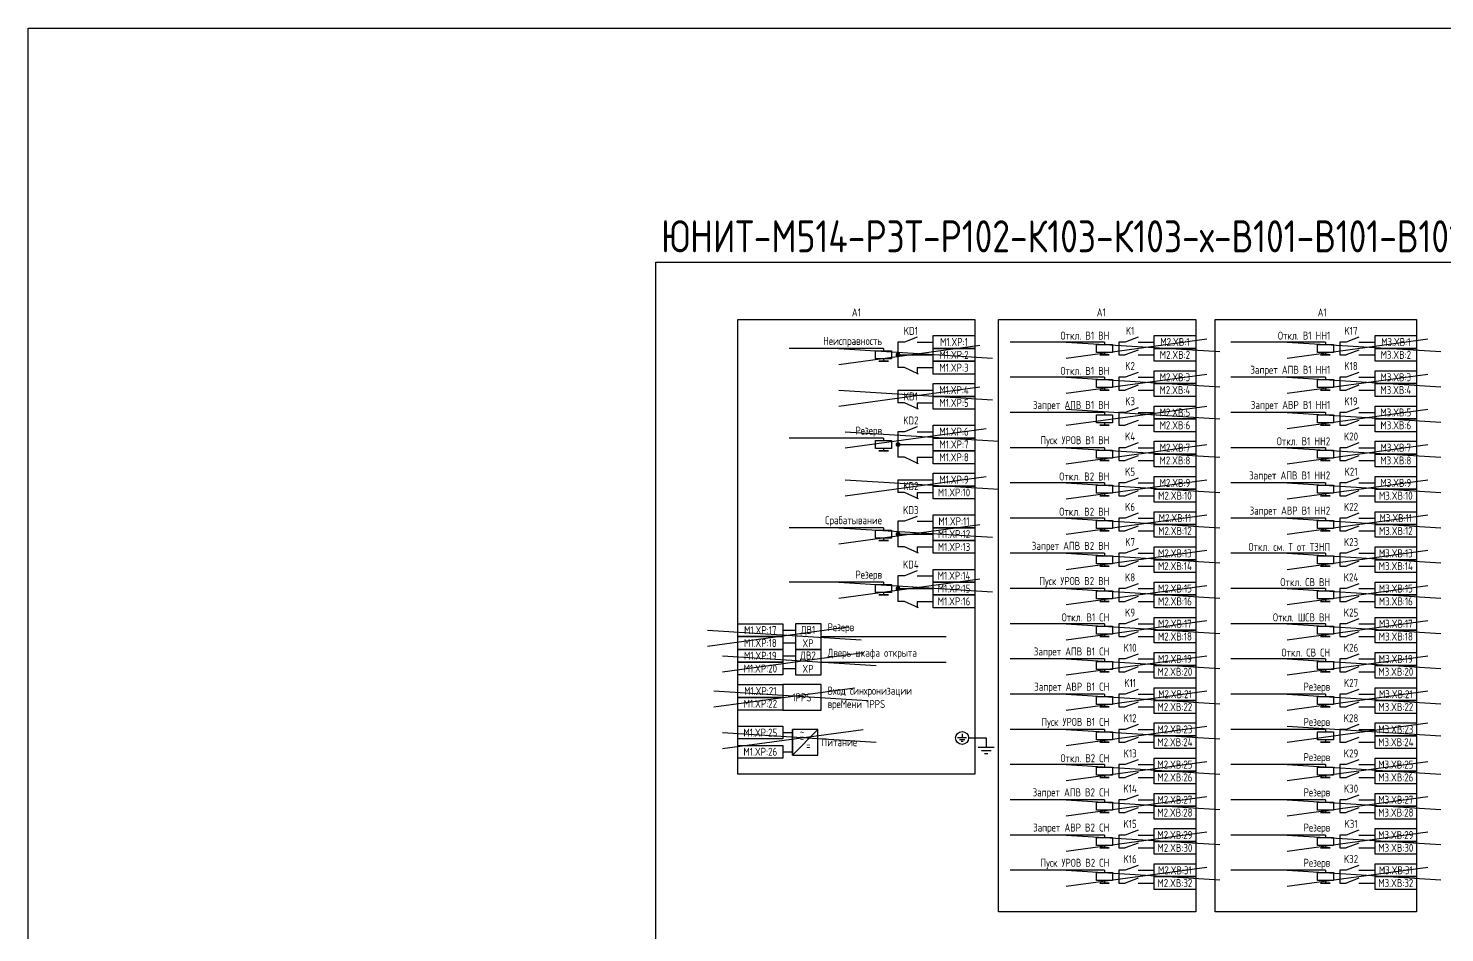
# Model space of a CAD drawing. Header units: millimetres. Extents: x -1036 to 3564, y -90 to 586.
# Drawn here: x -1036 to -593.6, y 303.5 to 586 of the extents above; entities that cross this region are included whole.
import ezdxf

# ---------------------------------------------------------------- set-up
doc = ezdxf.new("R2010")
doc.units = ezdxf.units.MM
doc.styles.add('Gost_type_A', font='GOST_A.TTF')

# ---------------------------------------------------------------- blocks, each defined once
blk = doc.blocks.new('POINT')
at = {"const_width": 0.75}
blk.add_lwpolyline([(-0.375, 0, 1), (0.375, 0, 1)], format="xyb", close=True, dxfattribs=at)

msp = doc.modelspace()

# ---------------------------------------------------------------- linework, layer by layer
at = {"color": 6}
for p, q in [((-782.83, 481), (-738.83, 487)), ((-711.83, 483), (-667.83, 489)), ((-711.83, 488), (-663.83, 485)), ((-642.83, 483), (-598.83, 489)), ((-642.83, 488), (-594.83, 485)), ((-782.83, 486), (-734.83, 483)), ((-711.83, 472), (-667.83, 478)), ((-642.83, 472), (-598.83, 478)), ((-782.83, 468), (-738.83, 474)), ((-711.83, 477), (-663.83, 474)), ((-642.83, 477), (-594.83, 474)), ((-782.83, 473), (-734.83, 470)), ((-711.83, 462), (-667.83, 468)), ((-711.83, 467), (-663.83, 464)), ((-642.83, 461), (-598.83, 467)), ((-642.83, 466), (-594.83, 463)), ((-711.83, 450), (-667.83, 456)), ((-642.83, 450), (-598.83, 456)), ((-711.83, 455), (-663.83, 452)), ((-642.83, 455), (-594.83, 452)), ((-711.83, 439), (-667.83, 445)), ((-711.83, 444), (-663.83, 441)), ((-642.83, 439), (-598.83, 445)), ((-642.83, 444), (-594.83, 441)), ((-711.83, 428), (-667.83, 434)), ((-642.83, 428), (-598.83, 434)), ((-782.83, 425), (-738.83, 431)), ((-782.83, 430), (-734.83, 427)), ((-711.83, 433), (-663.83, 430)), ((-642.83, 433), (-594.83, 430)), ((-711.83, 417), (-667.83, 423)), ((-711.83, 422), (-663.83, 419)), ((-642.83, 417), (-598.83, 423)), ((-642.83, 422), (-594.83, 419)), ((-782.83, 408), (-738.83, 414)), ((-782.83, 413), (-734.83, 410)), ((-711.83, 406), (-667.83, 412)), ((-642.83, 406), (-598.83, 412)), ((-711.83, 411), (-663.83, 408)), ((-642.83, 411), (-594.83, 408)), ((-711.83, 395), (-667.83, 401)), ((-711.83, 400), (-663.83, 397)), ((-642.83, 395), (-598.83, 401)), ((-642.83, 400), (-594.83, 397)), ((-819.18, 385), (-775.18, 391)), ((-819.18, 390), (-771.18, 387)), ((-711.83, 384), (-667.83, 390)), ((-642.83, 384), (-598.83, 390)), ((-711.83, 389), (-663.83, 386)), ((-642.83, 389), (-594.83, 386)), ((-711.83, 373), (-667.83, 379)), ((-711.83, 378), (-663.83, 375)), ((-711.83, 362), (-667.83, 368)), ((-819.18, 361), (-775.18, 367)), ((-819.18, 366), (-771.18, 363)), ((-711.83, 367), (-663.83, 364)), ((-711.83, 351), (-667.83, 357)), ((-711.83, 356), (-663.83, 353)), ((-711.83, 340), (-667.83, 346)), ((-711.83, 345), (-663.83, 342)), ((-711.83, 329), (-667.83, 335)), ((-711.83, 334), (-663.83, 331)), ((-711.83, 318), (-667.83, 324)), ((-711.83, 323), (-663.83, 320))]:
    msp.add_line(p, q, dxfattribs=at)
at = {"ltscale": 1.08}
for p, q in [((-762.35, 488), (-764.35, 488)), ((-764.35, 488), (-764.35, 480)), ((-758.35, 488), (-753.35, 488)), ((-693.35, 488), (-695.35, 488)), ((-695.35, 488), (-695.35, 484)), ((-689.35, 488), (-684.35, 488)), ((-624.35, 488), (-626.35, 488)), ((-626.35, 488), (-626.35, 484)), ((-620.35, 488), (-615.35, 488)), ((-764.35, 484), (-753.35, 484)), ((-695.35, 484), (-693.35, 484)), ((-689.35, 484), (-684.35, 484)), ((-626.35, 484), (-624.35, 484)), ((-620.35, 484), (-615.35, 484)), ((-762.35, 480), (-764.35, 480)), ((-758.35, 480), (-753.35, 480)), ((-693.35, 477), (-695.35, 477)), ((-695.35, 477), (-695.35, 473)), ((-689.35, 477), (-684.35, 477)), ((-624.35, 477), (-626.35, 477)), ((-626.35, 477), (-626.35, 473)), ((-620.35, 477), (-615.35, 477)), ((-764.35, 473), (-753.35, 473)), ((-762.35, 469), (-764.35, 469)), ((-758.35, 469), (-753.35, 469)), ((-695.35, 473), (-693.35, 473)), ((-689.35, 473), (-684.35, 473)), ((-626.35, 473), (-624.35, 473)), ((-620.35, 473), (-615.35, 473)), ((-693.35, 466), (-695.35, 466)), ((-695.35, 466), (-695.35, 462)), ((-689.35, 466), (-684.35, 466)), ((-624.35, 466), (-626.35, 466)), ((-626.35, 466), (-626.35, 462)), ((-620.35, 466), (-615.35, 466)), ((-695.35, 462), (-693.35, 462)), ((-689.35, 462), (-684.35, 462)), ((-626.35, 462), (-624.35, 462)), ((-620.35, 462), (-615.35, 462)), ((-762.35, 460), (-764.35, 460)), ((-764.35, 460), (-764.35, 452)), ((-764.35, 456), (-753.35, 456)), ((-758.35, 460), (-753.35, 460)), ((-762.35, 452), (-764.35, 452)), ((-758.35, 452), (-753.35, 452)), ((-693.35, 455), (-695.35, 455)), ((-695.35, 455), (-695.35, 451)), ((-689.35, 455), (-684.35, 455)), ((-624.35, 455), (-626.35, 455)), ((-626.35, 455), (-626.35, 451)), ((-620.35, 455), (-615.35, 455)), ((-695.35, 451), (-693.35, 451)), ((-689.35, 451), (-684.35, 451)), ((-626.35, 451), (-624.35, 451)), ((-620.35, 451), (-615.35, 451)), ((-764.35, 445), (-753.35, 445)), ((-693.35, 444), (-695.35, 444)), ((-695.35, 444), (-695.35, 440)), ((-689.35, 444), (-684.35, 444)), ((-624.35, 444), (-626.35, 444)), ((-626.35, 444), (-626.35, 440)), ((-620.35, 444), (-615.35, 444)), ((-762.35, 441), (-764.35, 441)), ((-758.35, 441), (-753.35, 441)), ((-695.35, 440), (-693.35, 440)), ((-689.35, 440), (-684.35, 440)), ((-626.35, 440), (-624.35, 440)), ((-620.35, 440), (-615.35, 440)), ((-762.35, 432), (-764.35, 432)), ((-764.35, 432), (-764.35, 424)), ((-758.35, 432), (-753.35, 432)), ((-693.35, 433), (-695.35, 433)), ((-695.35, 433), (-695.35, 429)), ((-689.35, 433), (-684.35, 433)), ((-624.35, 433), (-626.35, 433)), ((-626.35, 433), (-626.35, 429)), ((-620.35, 433), (-615.35, 433)), ((-764.35, 428), (-753.35, 428)), ((-695.35, 429), (-693.35, 429)), ((-689.35, 429), (-684.35, 429)), ((-626.35, 429), (-624.35, 429)), ((-620.35, 429), (-615.35, 429)), ((-762.35, 424), (-764.35, 424)), ((-758.35, 424), (-753.35, 424)), ((-693.35, 422), (-695.35, 422)), ((-695.35, 422), (-695.35, 418)), ((-689.35, 422), (-684.35, 422)), ((-624.35, 422), (-626.35, 422)), ((-626.35, 422), (-626.35, 418)), ((-620.35, 422), (-615.35, 422)), ((-695.35, 418), (-693.35, 418)), ((-689.35, 418), (-684.35, 418)), ((-626.35, 418), (-624.35, 418)), ((-620.35, 418), (-615.35, 418)), ((-762.35, 415), (-764.35, 415)), ((-764.35, 415), (-764.35, 407)), ((-758.35, 415), (-753.35, 415)), ((-764.35, 411), (-753.35, 411)), ((-693.35, 411), (-695.35, 411)), ((-695.35, 411), (-695.35, 407)), ((-689.35, 411), (-684.35, 411)), ((-624.35, 411), (-626.35, 411)), ((-626.35, 411), (-626.35, 407)), ((-620.35, 411), (-615.35, 411)), ((-762.35, 407), (-764.35, 407)), ((-758.35, 407), (-753.35, 407)), ((-695.35, 407), (-693.35, 407)), ((-689.35, 407), (-684.35, 407)), ((-626.35, 407), (-624.35, 407)), ((-620.35, 407), (-615.35, 407)), ((-693.35, 400), (-695.35, 400)), ((-695.35, 400), (-695.35, 396)), ((-689.35, 400), (-684.35, 400)), ((-624.35, 400), (-626.35, 400)), ((-626.35, 400), (-626.35, 396)), ((-620.35, 400), (-615.35, 400)), ((-695.35, 396), (-693.35, 396)), ((-689.35, 396), (-684.35, 396)), ((-626.35, 396), (-624.35, 396)), ((-620.35, 396), (-615.35, 396)), ((-693.35, 389), (-695.35, 389)), ((-695.35, 389), (-695.35, 385)), ((-695.35, 385), (-693.35, 385)), ((-689.35, 389), (-684.35, 389)), ((-689.35, 385), (-684.35, 385)), ((-624.35, 389), (-626.35, 389)), ((-626.35, 389), (-626.35, 385)), ((-626.35, 385), (-624.35, 385)), ((-620.35, 389), (-615.35, 389)), ((-620.35, 385), (-615.35, 385)), ((-693.35, 378), (-695.35, 378)), ((-695.35, 378), (-695.35, 374)), ((-689.35, 378), (-684.35, 378)), ((-624.35, 378), (-626.35, 378)), ((-626.35, 378), (-626.35, 374)), ((-620.35, 378), (-615.35, 378)), ((-695.35, 374), (-693.35, 374)), ((-689.35, 374), (-684.35, 374)), ((-626.35, 374), (-624.35, 374)), ((-620.35, 374), (-615.35, 374)), ((-693.35, 367), (-695.35, 367)), ((-695.35, 367), (-695.35, 363)), ((-695.35, 363), (-693.35, 363)), ((-689.35, 367), (-684.35, 367)), ((-689.35, 363), (-684.35, 363)), ((-624.35, 367), (-626.35, 367)), ((-626.35, 367), (-626.35, 363)), ((-626.35, 363), (-624.35, 363)), ((-620.35, 367), (-615.35, 367)), ((-620.35, 363), (-615.35, 363)), ((-693.35, 356), (-695.35, 356)), ((-695.35, 356), (-695.35, 352)), ((-689.35, 356), (-684.35, 356)), ((-624.35, 356), (-626.35, 356)), ((-626.35, 356), (-626.35, 352)), ((-620.35, 356), (-615.35, 356)), ((-695.35, 352), (-693.35, 352)), ((-689.35, 352), (-684.35, 352)), ((-626.35, 352), (-624.35, 352)), ((-620.35, 352), (-615.35, 352)), ((-693.35, 345), (-695.35, 345)), ((-695.35, 345), (-695.35, 341)), ((-695.35, 341), (-693.35, 341)), ((-689.35, 345), (-684.35, 345)), ((-689.35, 341), (-684.35, 341)), ((-624.35, 345), (-626.35, 345)), ((-626.35, 345), (-626.35, 341)), ((-626.35, 341), (-624.35, 341)), ((-620.35, 345), (-615.35, 345)), ((-620.35, 341), (-615.35, 341)), ((-693.35, 334), (-695.35, 334)), ((-695.35, 334), (-695.35, 330)), ((-689.35, 334), (-684.35, 334)), ((-624.35, 334), (-626.35, 334)), ((-626.35, 334), (-626.35, 330)), ((-620.35, 334), (-615.35, 334)), ((-695.35, 330), (-693.35, 330)), ((-689.35, 330), (-684.35, 330)), ((-626.35, 330), (-624.35, 330)), ((-620.35, 330), (-615.35, 330)), ((-693.35, 323), (-695.35, 323)), ((-695.35, 323), (-695.35, 319)), ((-689.35, 323), (-684.35, 323)), ((-624.35, 323), (-626.35, 323)), ((-626.35, 323), (-626.35, 319)), ((-620.35, 323), (-615.35, 323)), ((-695.35, 319), (-693.35, 319)), ((-689.35, 319), (-684.35, 319)), ((-626.35, 319), (-624.35, 319)), ((-620.35, 319), (-615.35, 319))]:
    msp.add_line(p, q, dxfattribs=at)
at = {"ltscale": 4.32}
for p, q in [((-758.35, 489.5), (-762.35, 488)), ((-689.35, 489.5), (-693.35, 488)), ((-620.35, 489.5), (-624.35, 488)), ((-689.35, 485.5), (-693.35, 484)), ((-620.35, 485.5), (-624.35, 484)), ((-757.96, 478), (-762.35, 480)), ((-689.35, 478.5), (-693.35, 477)), ((-620.35, 478.5), (-624.35, 477)), ((-689.35, 474.5), (-693.35, 473)), ((-620.35, 474.5), (-624.35, 473)), ((-757.96, 467), (-762.35, 469)), ((-689.35, 467.5), (-693.35, 466)), ((-620.35, 467.5), (-624.35, 466)), ((-758.35, 461.5), (-762.35, 460)), ((-689.35, 463.5), (-693.35, 462)), ((-620.35, 463.5), (-624.35, 462)), ((-689.35, 456.5), (-693.35, 455)), ((-620.35, 456.5), (-624.35, 455)), ((-757.96, 450), (-762.35, 452)), ((-689.35, 452.5), (-693.35, 451)), ((-620.35, 452.5), (-624.35, 451)), ((-689.35, 445.5), (-693.35, 444)), ((-620.35, 445.5), (-624.35, 444)), ((-757.96, 439), (-762.35, 441)), ((-689.35, 441.5), (-693.35, 440)), ((-620.35, 441.5), (-624.35, 440)), ((-689.35, 434.5), (-693.35, 433)), ((-620.35, 434.5), (-624.35, 433)), ((-758.35, 433.5), (-762.35, 432)), ((-689.35, 430.5), (-693.35, 429)), ((-620.35, 430.5), (-624.35, 429)), ((-757.96, 422), (-762.35, 424)), ((-689.35, 423.5), (-693.35, 422)), ((-620.35, 423.5), (-624.35, 422)), ((-758.35, 416.5), (-762.35, 415)), ((-689.35, 419.5), (-693.35, 418)), ((-620.35, 419.5), (-624.35, 418)), ((-689.35, 412.5), (-693.35, 411)), ((-620.35, 412.5), (-624.35, 411)), ((-689.35, 408.5), (-693.35, 407)), ((-620.35, 408.5), (-624.35, 407)), ((-757.96, 405), (-762.35, 407)), ((-689.35, 401.5), (-693.35, 400)), ((-620.35, 401.5), (-624.35, 400)), ((-689.35, 397.5), (-693.35, 396)), ((-620.35, 397.5), (-624.35, 396)), ((-689.35, 390.5), (-693.35, 389)), ((-620.35, 390.5), (-624.35, 389)), ((-689.35, 386.5), (-693.35, 385)), ((-620.35, 386.5), (-624.35, 385)), ((-689.35, 379.5), (-693.35, 378)), ((-620.35, 379.5), (-624.35, 378)), ((-689.35, 375.5), (-693.35, 374)), ((-620.35, 375.5), (-624.35, 374)), ((-689.35, 368.5), (-693.35, 367)), ((-620.35, 368.5), (-624.35, 367)), ((-742.9, 364.32), (-745.75, 364.32)), ((-743.47, 363.75), (-745.18, 363.75)), ((-744.04, 363.18), (-744.61, 363.18)), ((-744.32, 365.6), (-744.32, 364.32)), ((-736.79, 364.32), (-736.79, 361.32)), ((-689.35, 364.5), (-693.35, 363)), ((-620.35, 364.5), (-624.35, 363)), ((-734.29, 361.32), (-739.29, 361.32)), ((-735.29, 360.32), (-738.29, 360.32)), ((-736.29, 359.32), (-737.29, 359.32)), ((-689.35, 357.5), (-693.35, 356)), ((-620.35, 357.5), (-624.35, 356)), ((-689.35, 353.5), (-693.35, 352)), ((-620.35, 353.5), (-624.35, 352)), ((-689.35, 346.5), (-693.35, 345)), ((-620.35, 346.5), (-624.35, 345)), ((-689.35, 342.5), (-693.35, 341)), ((-620.35, 342.5), (-624.35, 341)), ((-689.35, 335.5), (-693.35, 334)), ((-620.35, 335.5), (-624.35, 334)), ((-689.35, 331.5), (-693.35, 330)), ((-620.35, 331.5), (-624.35, 330)), ((-689.35, 324.5), (-693.35, 323)), ((-620.35, 324.5), (-624.35, 323)), ((-689.35, 320.5), (-693.35, 319)), ((-620.35, 320.5), (-624.35, 319))]:
    msp.add_line(p, q, dxfattribs=at)
for p, q in [((-699.85, 488), (-729.35, 488)), ((-699.85, 488), (-699.85, 487.25)), ((-630.85, 488), (-660.35, 488)), ((-630.85, 488), (-630.85, 487.25)), ((-768.85, 486), (-798.35, 486)), ((-768.85, 486), (-768.85, 485.25)), ((-768.85, 482.75), (-768.85, 482)), ((-699.85, 484.75), (-699.85, 484)), ((-630.85, 484.75), (-630.85, 484)), ((-758.35, 480), (-758.35, 478)), ((-699.85, 477), (-729.35, 477)), ((-699.85, 477), (-699.85, 476.25)), ((-699.85, 473.75), (-699.85, 473)), ((-630.85, 477), (-660.35, 477)), ((-630.85, 477), (-630.85, 476.25)), ((-630.85, 473.75), (-630.85, 473)), ((-764.35, 473), (-764.35, 469)), ((-758.35, 469), (-758.35, 467)), ((-699.85, 466), (-729.35, 466)), ((-699.85, 466), (-699.85, 465.25)), ((-630.85, 466), (-660.35, 466)), ((-630.85, 466), (-630.85, 465.25)), ((-699.85, 462.75), (-699.85, 462)), ((-630.85, 462.75), (-630.85, 462)), ((-768.85, 458), (-798.35, 458)), ((-768.85, 458), (-768.85, 457.25)), ((-768.85, 454.75), (-768.85, 454)), ((-758.35, 452), (-758.35, 450)), ((-699.85, 455), (-729.35, 455)), ((-699.85, 455), (-699.85, 454.25)), ((-699.85, 451.75), (-699.85, 451)), ((-630.85, 455), (-660.35, 455)), ((-630.85, 455), (-630.85, 454.25)), ((-630.85, 451.75), (-630.85, 451)), ((-764.35, 445), (-764.35, 441)), ((-699.85, 444), (-729.35, 444)), ((-699.85, 444), (-699.85, 443.25)), ((-630.85, 444), (-660.35, 444)), ((-630.85, 444), (-630.85, 443.25)), ((-758.35, 441), (-758.35, 439)), ((-699.85, 440.75), (-699.85, 440)), ((-630.85, 440.75), (-630.85, 440)), ((-768.85, 430), (-798.35, 430)), ((-768.85, 430), (-768.85, 429.25)), ((-699.85, 433), (-729.35, 433)), ((-699.85, 433), (-699.85, 432.25)), ((-699.85, 429.75), (-699.85, 429)), ((-630.85, 433), (-660.35, 433)), ((-630.85, 433), (-630.85, 432.25)), ((-630.85, 429.75), (-630.85, 429)), ((-768.85, 426.75), (-768.85, 426)), ((-758.35, 424), (-758.35, 422)), ((-699.85, 422), (-729.35, 422)), ((-699.85, 422), (-699.85, 421.25)), ((-630.85, 422), (-660.35, 422)), ((-630.85, 422), (-630.85, 421.25)), ((-699.85, 418.75), (-699.85, 418)), ((-630.85, 418.75), (-630.85, 418)), ((-768.85, 413), (-798.35, 413)), ((-768.85, 413), (-768.85, 412.25)), ((-768.85, 409.75), (-768.85, 409)), ((-699.85, 411), (-729.35, 411)), ((-699.85, 411), (-699.85, 410.25)), ((-699.85, 407.75), (-699.85, 407)), ((-630.85, 411), (-660.35, 411)), ((-630.85, 411), (-630.85, 410.25)), ((-630.85, 407.75), (-630.85, 407)), ((-758.35, 407), (-758.35, 405)), ((-699.85, 400), (-729.35, 400)), ((-699.85, 400), (-699.85, 399.25)), ((-630.85, 400), (-660.35, 400)), ((-630.85, 400), (-630.85, 399.25)), ((-800.35, 398), (-796.35, 398)), ((-800.35, 394), (-796.35, 394)), ((-788.35, 396), (-749.35, 396)), ((-699.85, 396.75), (-699.85, 396)), ((-630.85, 396.75), (-630.85, 396)), ((-800.35, 390), (-796.35, 390)), ((-800.35, 386), (-796.35, 386)), ((-788.35, 388), (-749.35, 388)), ((-699.85, 389), (-729.35, 389)), ((-699.85, 389), (-699.85, 388.25)), ((-699.85, 385.75), (-699.85, 385)), ((-630.85, 389), (-660.35, 389)), ((-630.85, 389), (-630.85, 388.25)), ((-630.85, 385.75), (-630.85, 385)), ((-699.85, 378), (-729.35, 378)), ((-699.85, 378), (-699.85, 377.25)), ((-630.85, 378), (-660.35, 378)), ((-630.85, 378), (-630.85, 377.25)), ((-699.85, 374.75), (-699.85, 374)), ((-630.85, 374.75), (-630.85, 374)), ((-797.35, 359), (-797.35, 367)), ((-797.35, 359), (-789.35, 367)), ((-742.3, 364.32), (-736.79, 364.32)), ((-699.85, 367), (-729.35, 367)), ((-699.85, 367), (-699.85, 366.25)), ((-699.85, 363.75), (-699.85, 363)), ((-630.85, 367), (-660.35, 367)), ((-630.85, 367), (-630.85, 366.25)), ((-630.85, 363.75), (-630.85, 363)), ((-699.85, 356), (-729.35, 356)), ((-699.85, 356), (-699.85, 355.25)), ((-630.85, 356), (-660.35, 356)), ((-630.85, 356), (-630.85, 355.25)), ((-699.85, 352.75), (-699.85, 352)), ((-630.85, 352.75), (-630.85, 352)), ((-699.85, 345), (-729.35, 345)), ((-699.85, 345), (-699.85, 344.25)), ((-699.85, 341.75), (-699.85, 341)), ((-630.85, 345), (-660.35, 345)), ((-630.85, 345), (-630.85, 344.25)), ((-630.85, 341.75), (-630.85, 341)), ((-699.85, 334), (-729.35, 334)), ((-699.85, 334), (-699.85, 333.25)), ((-630.85, 334), (-660.35, 334)), ((-630.85, 334), (-630.85, 333.25)), ((-699.85, 330.75), (-699.85, 330)), ((-630.85, 330.75), (-630.85, 330)), ((-699.85, 323), (-729.35, 323)), ((-699.85, 323), (-699.85, 322.25)), ((-630.85, 323), (-660.35, 323)), ((-630.85, 323), (-630.85, 322.25)), ((-699.85, 319.75), (-699.85, 319)), ((-630.85, 319.75), (-630.85, 319))]:
    msp.add_line(p, q)
at = {"color": 3}
for p, q in [((-780.83, 455), (-736.83, 461)), ((-780.83, 460), (-732.83, 457)), ((-780.83, 440), (-736.83, 446)), ((-780.83, 445), (-732.83, 442)), ((-823.83, 393), (-779.83, 399)), ((-823.83, 398), (-775.83, 395)), ((-821.83, 374), (-777.83, 380)), ((-821.83, 379), (-773.83, 376)), ((-642.83, 373), (-598.83, 379)), ((-642.83, 378), (-594.83, 375)), ((-642.83, 363), (-598.83, 369)), ((-642.83, 368), (-594.83, 365)), ((-642.83, 351), (-598.83, 357)), ((-642.83, 356), (-594.83, 353)), ((-642.83, 340), (-598.83, 346)), ((-642.83, 345), (-594.83, 342)), ((-642.83, 329), (-598.83, 335)), ((-642.83, 334), (-594.83, 331)), ((-642.83, 318), (-598.83, 324)), ((-642.83, 323), (-594.83, 320))]:
    msp.add_line(p, q, dxfattribs=at)
at = {"ltscale": 4}
for p, q in [((-800.35, 366), (-797.35, 366)), ((-800.35, 360), (-797.35, 360))]:
    msp.add_line(p, q, dxfattribs=at)
for points in [[(-1036, 586), (3564, 586), (3564, -90), (-1036, -90)], [(-840, 513), (-31.75, 513), (-31.75, 297), (-840, 297)], [(-814.35, 495), (-740.35, 495), (-740.35, 353), (-814.35, 353)], [(-733, 495), (-671.35, 495), (-671.35, 310), (-733, 310)], [(-665.29, 495), (-602.35, 495), (-602.35, 310), (-665.29, 310)], [(-753.35, 490), (-740.35, 490), (-740.35, 486), (-753.35, 486)], [(-697.35, 487.25), (-697.35, 484.75), (-702.35, 484.75), (-702.35, 487.25)], [(-684.35, 490), (-671.35, 490), (-671.35, 486), (-684.35, 486)], [(-628.35, 487.25), (-628.35, 484.75), (-633.35, 484.75), (-633.35, 487.25)], [(-615.35, 490), (-602.35, 490), (-602.35, 486), (-615.35, 486)], [(-766.35, 485.25), (-766.35, 482.75), (-771.35, 482.75), (-771.35, 485.25)], [(-753.35, 486), (-740.35, 486), (-740.35, 482), (-753.35, 482)], [(-698.35, 484), (-701.35, 484)], [(-684.35, 486), (-671.35, 486), (-671.35, 482), (-684.35, 482)], [(-629.35, 484), (-632.35, 484)], [(-615.35, 486), (-602.35, 486), (-602.35, 482), (-615.35, 482)], [(-767.35, 482), (-770.35, 482)], [(-753.35, 482), (-740.35, 482), (-740.35, 478), (-753.35, 478)], [(-684.35, 479), (-671.35, 479), (-671.35, 475), (-684.35, 475)], [(-615.35, 479), (-602.35, 479), (-602.35, 475), (-615.35, 475)], [(-753.35, 475), (-740.35, 475), (-740.35, 471), (-753.35, 471)], [(-697.35, 476.25), (-697.35, 473.75), (-702.35, 473.75), (-702.35, 476.25)], [(-684.35, 475), (-671.35, 475), (-671.35, 471), (-684.35, 471)], [(-628.35, 476.25), (-628.35, 473.75), (-633.35, 473.75), (-633.35, 476.25)], [(-615.35, 475), (-602.35, 475), (-602.35, 471), (-615.35, 471)], [(-753.35, 471), (-740.35, 471), (-740.35, 467), (-753.35, 467)], [(-698.35, 473), (-701.35, 473)], [(-629.35, 473), (-632.35, 473)], [(-697.35, 465.25), (-697.35, 462.75), (-702.35, 462.75), (-702.35, 465.25)], [(-684.35, 468), (-671.35, 468), (-671.35, 464), (-684.35, 464)], [(-628.35, 465.25), (-628.35, 462.75), (-633.35, 462.75), (-633.35, 465.25)], [(-615.35, 468), (-602.35, 468), (-602.35, 464), (-615.35, 464)], [(-753.35, 462), (-740.35, 462), (-740.35, 458), (-753.35, 458)], [(-698.35, 462), (-701.35, 462)], [(-684.35, 464), (-671.35, 464), (-671.35, 460), (-684.35, 460)], [(-629.35, 462), (-632.35, 462)], [(-615.35, 464), (-602.35, 464), (-602.35, 460), (-615.35, 460)], [(-766.35, 457.25), (-766.35, 454.75), (-771.35, 454.75), (-771.35, 457.25)], [(-753.35, 458), (-740.35, 458), (-740.35, 454), (-753.35, 454)], [(-684.35, 457), (-671.35, 457), (-671.35, 453), (-684.35, 453)], [(-615.35, 457), (-602.35, 457), (-602.35, 453), (-615.35, 453)], [(-767.35, 454), (-770.35, 454)], [(-753.35, 454), (-740.35, 454), (-740.35, 450), (-753.35, 450)], [(-697.35, 454.25), (-697.35, 451.75), (-702.35, 451.75), (-702.35, 454.25)], [(-684.35, 453), (-671.35, 453), (-671.35, 449), (-684.35, 449)], [(-628.35, 454.25), (-628.35, 451.75), (-633.35, 451.75), (-633.35, 454.25)], [(-615.35, 453), (-602.35, 453), (-602.35, 449), (-615.35, 449)], [(-753.35, 447), (-740.35, 447), (-740.35, 443), (-753.35, 443)], [(-698.35, 451), (-701.35, 451)], [(-629.35, 451), (-632.35, 451)], [(-753.35, 443), (-740.35, 443), (-740.35, 439), (-753.35, 439)], [(-697.35, 443.25), (-697.35, 440.75), (-702.35, 440.75), (-702.35, 443.25)], [(-684.35, 446), (-671.35, 446), (-671.35, 442), (-684.35, 442)], [(-628.35, 443.25), (-628.35, 440.75), (-633.35, 440.75), (-633.35, 443.25)], [(-615.35, 446), (-602.35, 446), (-602.35, 442), (-615.35, 442)], [(-698.35, 440), (-701.35, 440)], [(-684.35, 442), (-671.35, 442), (-671.35, 438), (-684.35, 438)], [(-629.35, 440), (-632.35, 440)], [(-615.35, 442), (-602.35, 442), (-602.35, 438), (-615.35, 438)], [(-753.35, 434), (-740.35, 434), (-740.35, 430), (-753.35, 430)], [(-684.35, 435), (-671.35, 435), (-671.35, 431), (-684.35, 431)], [(-615.35, 435), (-602.35, 435), (-602.35, 431), (-615.35, 431)], [(-766.35, 429.25), (-766.35, 426.75), (-771.35, 426.75), (-771.35, 429.25)], [(-753.35, 430), (-740.35, 430), (-740.35, 426), (-753.35, 426)], [(-697.35, 432.25), (-697.35, 429.75), (-702.35, 429.75), (-702.35, 432.25)], [(-684.35, 431), (-671.35, 431), (-671.35, 427), (-684.35, 427)], [(-628.35, 432.25), (-628.35, 429.75), (-633.35, 429.75), (-633.35, 432.25)], [(-615.35, 431), (-602.35, 431), (-602.35, 427), (-615.35, 427)], [(-767.35, 426), (-770.35, 426)], [(-753.35, 426), (-740.35, 426), (-740.35, 422), (-753.35, 422)], [(-698.35, 429), (-701.35, 429)], [(-629.35, 429), (-632.35, 429)], [(-697.35, 421.25), (-697.35, 418.75), (-702.35, 418.75), (-702.35, 421.25)], [(-684.35, 424), (-671.35, 424), (-671.35, 420), (-684.35, 420)], [(-628.35, 421.25), (-628.35, 418.75), (-633.35, 418.75), (-633.35, 421.25)], [(-615.35, 424), (-602.35, 424), (-602.35, 420), (-615.35, 420)], [(-753.35, 417), (-740.35, 417), (-740.35, 413), (-753.35, 413)], [(-698.35, 418), (-701.35, 418)], [(-684.35, 420), (-671.35, 420), (-671.35, 416), (-684.35, 416)], [(-629.35, 418), (-632.35, 418)], [(-615.35, 420), (-602.35, 420), (-602.35, 416), (-615.35, 416)], [(-766.35, 412.25), (-766.35, 409.75), (-771.35, 409.75), (-771.35, 412.25)], [(-753.35, 413), (-740.35, 413), (-740.35, 409), (-753.35, 409)], [(-684.35, 413), (-671.35, 413), (-671.35, 409), (-684.35, 409)], [(-615.35, 413), (-602.35, 413), (-602.35, 409), (-615.35, 409)], [(-767.35, 409), (-770.35, 409)], [(-753.35, 409), (-740.35, 409), (-740.35, 405), (-753.35, 405)], [(-697.35, 410.25), (-697.35, 407.75), (-702.35, 407.75), (-702.35, 410.25)], [(-684.35, 409), (-671.35, 409), (-671.35, 405), (-684.35, 405)], [(-628.35, 410.25), (-628.35, 407.75), (-633.35, 407.75), (-633.35, 410.25)], [(-615.35, 409), (-602.35, 409), (-602.35, 405), (-615.35, 405)], [(-698.35, 407), (-701.35, 407)], [(-629.35, 407), (-632.35, 407)], [(-814.35, 400), (-800.35, 400), (-800.35, 396), (-814.35, 396)], [(-697.35, 399.25), (-697.35, 396.75), (-702.35, 396.75), (-702.35, 399.25)], [(-684.35, 402), (-671.35, 402), (-671.35, 398), (-684.35, 398)], [(-628.35, 399.25), (-628.35, 396.75), (-633.35, 396.75), (-633.35, 399.25)], [(-615.35, 402), (-602.35, 402), (-602.35, 398), (-615.35, 398)], [(-814.35, 396), (-800.35, 396), (-800.35, 392), (-814.35, 392)], [(-698.35, 396), (-701.35, 396)], [(-684.35, 398), (-671.35, 398), (-671.35, 394), (-684.35, 394)], [(-629.35, 396), (-632.35, 396)], [(-615.35, 398), (-602.35, 398), (-602.35, 394), (-615.35, 394)], [(-814.35, 392), (-800.35, 392), (-800.35, 388), (-814.35, 388)], [(-684.35, 391), (-671.35, 391), (-671.35, 387), (-684.35, 387)], [(-615.35, 391), (-602.35, 391), (-602.35, 387), (-615.35, 387)], [(-814.35, 388), (-800.35, 388), (-800.35, 384), (-814.35, 384)], [(-697.35, 388.25), (-697.35, 385.75), (-702.35, 385.75), (-702.35, 388.25)], [(-698.35, 385), (-701.35, 385)], [(-684.35, 387), (-671.35, 387), (-671.35, 383), (-684.35, 383)], [(-628.35, 388.25), (-628.35, 385.75), (-633.35, 385.75), (-633.35, 388.25)], [(-629.35, 385), (-632.35, 385)], [(-615.35, 387), (-602.35, 387), (-602.35, 383), (-615.35, 383)], [(-814.35, 381), (-800.35, 381), (-800.35, 377), (-814.35, 377)], [(-814.35, 377), (-800.35, 377), (-800.35, 373), (-814.35, 373)], [(-697.35, 377.25), (-697.35, 374.75), (-702.35, 374.75), (-702.35, 377.25)], [(-684.35, 380), (-671.35, 380), (-671.35, 376), (-684.35, 376)], [(-628.35, 377.25), (-628.35, 374.75), (-633.35, 374.75), (-633.35, 377.25)], [(-615.35, 380), (-602.35, 380), (-602.35, 376), (-615.35, 376)], [(-698.35, 374), (-701.35, 374)], [(-684.35, 376), (-671.35, 376), (-671.35, 372), (-684.35, 372)], [(-629.35, 374), (-632.35, 374)], [(-615.35, 376), (-602.35, 376), (-602.35, 372), (-615.35, 372)], [(-814.35, 368), (-800.35, 368), (-800.35, 364), (-814.35, 364)], [(-684.35, 369), (-671.35, 369), (-671.35, 365), (-684.35, 365)], [(-615.35, 369), (-602.35, 369), (-602.35, 365), (-615.35, 365)], [(-697.35, 366.25), (-697.35, 363.75), (-702.35, 363.75), (-702.35, 366.25)], [(-698.35, 363), (-701.35, 363)], [(-684.35, 365), (-671.35, 365), (-671.35, 361), (-684.35, 361)], [(-628.35, 366.25), (-628.35, 363.75), (-633.35, 363.75), (-633.35, 366.25)], [(-629.35, 363), (-632.35, 363)], [(-615.35, 365), (-602.35, 365), (-602.35, 361), (-615.35, 361)], [(-814.35, 362), (-800.35, 362), (-800.35, 358), (-814.35, 358)], [(-697.35, 355.25), (-697.35, 352.75), (-702.35, 352.75), (-702.35, 355.25)], [(-684.35, 358), (-671.35, 358), (-671.35, 354), (-684.35, 354)], [(-684.35, 354), (-671.35, 354), (-671.35, 350), (-684.35, 350)], [(-628.35, 355.25), (-628.35, 352.75), (-633.35, 352.75), (-633.35, 355.25)], [(-615.35, 358), (-602.35, 358), (-602.35, 354), (-615.35, 354)], [(-615.35, 354), (-602.35, 354), (-602.35, 350), (-615.35, 350)], [(-698.35, 352), (-701.35, 352)], [(-629.35, 352), (-632.35, 352)], [(-684.35, 347), (-671.35, 347), (-671.35, 343), (-684.35, 343)], [(-615.35, 347), (-602.35, 347), (-602.35, 343), (-615.35, 343)], [(-697.35, 344.25), (-697.35, 341.75), (-702.35, 341.75), (-702.35, 344.25)], [(-698.35, 341), (-701.35, 341)], [(-684.35, 343), (-671.35, 343), (-671.35, 339), (-684.35, 339)], [(-628.35, 344.25), (-628.35, 341.75), (-633.35, 341.75), (-633.35, 344.25)], [(-629.35, 341), (-632.35, 341)], [(-615.35, 343), (-602.35, 343), (-602.35, 339), (-615.35, 339)], [(-697.35, 333.25), (-697.35, 330.75), (-702.35, 330.75), (-702.35, 333.25)], [(-684.35, 336), (-671.35, 336), (-671.35, 332), (-684.35, 332)], [(-684.35, 332), (-671.35, 332), (-671.35, 328), (-684.35, 328)], [(-628.35, 333.25), (-628.35, 330.75), (-633.35, 330.75), (-633.35, 333.25)], [(-615.35, 336), (-602.35, 336), (-602.35, 332), (-615.35, 332)], [(-615.35, 332), (-602.35, 332), (-602.35, 328), (-615.35, 328)], [(-698.35, 330), (-701.35, 330)], [(-629.35, 330), (-632.35, 330)], [(-684.35, 325), (-671.35, 325), (-671.35, 321), (-684.35, 321)], [(-615.35, 325), (-602.35, 325), (-602.35, 321), (-615.35, 321)], [(-697.35, 322.25), (-697.35, 319.75), (-702.35, 319.75), (-702.35, 322.25)], [(-698.35, 319), (-701.35, 319)], [(-684.35, 321), (-671.35, 321), (-671.35, 317), (-684.35, 317)], [(-628.35, 322.25), (-628.35, 319.75), (-633.35, 319.75), (-633.35, 322.25)], [(-629.35, 319), (-632.35, 319)], [(-615.35, 321), (-602.35, 321), (-602.35, 317), (-615.35, 317)]]:
    msp.add_lwpolyline(points, close=True)
for points in [[(-796.35, 392), (-788.35, 392), (-788.35, 400), (-796.35, 400)], [(-796.35, 384), (-788.35, 384), (-788.35, 392), (-796.35, 392)], [(-800.35, 373), (-788.35, 373), (-788.35, 381), (-800.35, 381)], [(-797.35, 359), (-789.35, 359), (-789.35, 367), (-797.35, 367)]]:
    msp.add_lwpolyline(points, close=True, dxfattribs=at)
msp.add_circle((-744.32, 364.32), 2.02)

# ---------------------------------------------------------------- block references
for p in [(-764.35, 484), (-764.35, 456), (-764.35, 428), (-764.35, 411)]:
    msp.add_blockref('POINT', p)

# ---------------------------------------------------------------- texts
at = {"style": 'Gost_type_A'}
for s, insert, char_height, width, attachment_point, line_spacing_factor in [('\\pxql;ЮНИТ-М514-РЗТ-Р102-К103-К103-х-В101-В101-В101-М168.0600-С01.03', (-637.86, 516), 10, 401, 8, 0.9), ('A1', (-777.35, 496), 2.5, 74.0002, 8, 0.9), ('A1', (-700.85, 496), 2.5, 59, 8, 0.9), ('A1', (-631.85, 496), 2.5, 59, 8, 0.9), ('Неисправность', (-769.35, 488), 2.5, 37, 6, 0.8), ('Резерв', (-769.35, 460), 2.5, 37, 6, 0.8), ('Срабатывание', (-769.35, 432), 2.5, 37, 6, 0.8), ('Резерв', (-769.35, 415), 2.5, 37, 6, 0.8)]:
    msp.add_mtext(s, dxfattribs=dict(at, insert=insert, char_height=char_height, width=width, attachment_point=attachment_point, line_spacing_factor=line_spacing_factor))
at = {"char_height": 2.5, "style": 'Gost_type_A'}
for s, insert, width, attachment_point in [('KD1', (-760.35, 491.5), 8, 5), ('Откл. B1 BH', (-698.35, 490), 31.0015, 6), ('K1', (-691.85, 491.5), 5, 5), ('Откл. В1 НН1', (-629.35, 490), 31.0015, 6), ('K17', (-622.85, 491.5), 5, 5), ('M1.XP:1', (-746.85, 488), 13, 5), ('M2.XВ:1', (-677.85, 488), 13, 5), ('M3.XВ:1', (-608.85, 488), 13, 5), ('M1.XP:2', (-746.85, 484), 13, 5), ('M2.XВ:2', (-677.85, 484), 13, 5), ('M3.XВ:2', (-608.85, 484), 13, 5), ('M1.XP:3', (-746.85, 480), 13, 5), ('Откл. B1 BH', (-698.35, 479), 31.0015, 6), ('K2', (-691.85, 480.5), 5, 5), ('M2.XВ:3', (-677.85, 477), 13, 5), ('Запрет АПВ B1 НH1', (-629.35, 479), 31.0015, 6), ('K18', (-622.85, 480.5), 5, 5), ('M3.XВ:3', (-608.85, 477), 13, 5), ('M1.XP:4', (-746.85, 473), 13, 5), ('M2.XВ:4', (-677.85, 473), 13, 5), ('M3.XВ:4', (-608.85, 473), 13, 5), ('KD1', (-760.35, 471), 8, 5), ('M1.XP:5', (-746.85, 469), 13, 5), ('Запрет АПВ B1 BH', (-698.35, 468), 31.0015, 6), ('K3', (-691.85, 469.5), 5, 5), ('Запрет АВР B1 НH1', (-629.35, 468), 36.2681, 6), ('K19', (-622.85, 469.5), 5, 5), ('KD2', (-760.35, 463.5), 8, 5), ('M2.XВ:5', (-677.85, 466), 13, 5), ('M3.XВ:5', (-608.85, 466), 13, 5), ('M1.XP:6', (-746.85, 460), 13, 5), ('M2.XВ:6', (-677.85, 462), 13, 5), ('M3.XВ:6', (-608.85, 462), 13, 5), ('M1.XP:7', (-746.85, 456), 13, 5), ('Пуск УРОВ B1 BH', (-698.35, 457), 31.0015, 6), ('K4', (-691.85, 458.5), 5, 5), ('M2.XВ:7', (-677.85, 455), 13, 5), ('Откл. В1 НН2', (-629.35, 457), 34.6824, 6), ('K20', (-622.85, 458.5), 5, 5), ('M3.XВ:7', (-608.85, 455), 13, 5), ('M1.XP:8', (-746.85, 452), 13, 5), ('M2.XВ:8', (-677.85, 451), 13, 5), ('M3.XВ:8', (-608.85, 451), 13, 5), ('Откл. B2 BH', (-698.35, 446), 31.0015, 6), ('K5', (-691.85, 447.5), 5, 5), ('Запрет АПВ B1 НН2', (-629.35, 446), 31.0015, 6), ('K21', (-622.85, 447.5), 5, 5), ('KD2', (-760.35, 443), 8, 5), ('M1.XP:9', (-746.85, 445), 13, 5), ('M2.XВ:9', (-677.85, 444), 13, 5), ('M3.XВ:9', (-608.85, 444), 13, 5), ('M1.XP:10', (-746.85, 441), 13, 5), ('M2.XВ:10', (-677.85, 440), 13, 5), ('M3.XВ:10', (-608.85, 440), 13, 5), ('KD3', (-760.35, 435.5), 8, 5), ('Откл. B2 BH', (-698.35, 435), 31.0015, 6), ('K6', (-691.85, 436.5), 5, 5), ('M2.XВ:11', (-677.85, 433), 13, 5), ('Запрет АВР B1 НH2', (-629.35, 435), 31.0015, 6), ('K22', (-622.85, 436.5), 5, 5), ('M3.XВ:11', (-608.85, 433), 13, 5), ('M1.XP:12', (-746.85, 428), 13, 5), ('M1.XP:11', (-746.85, 432), 13, 5), ('M2.XВ:12', (-677.85, 429), 13, 5), ('M3.XВ:12', (-608.85, 429), 13, 5), ('M1.XP:13', (-746.85, 424), 13, 5), ('Запрет АПВ B2 BH', (-698.35, 424), 31.0015, 6), ('K7', (-691.85, 425.5), 5, 5), ('Откл. см. Т от ТЗНП', (-629.35, 424), 31.0015, 6), ('K23', (-622.85, 425.5), 5, 5), ('M2.XВ:13', (-677.85, 422), 13, 5), ('M3.XВ:13', (-608.85, 422), 13, 5), ('KD4', (-760.35, 418.5), 8, 5), ('M1.XP:14', (-746.85, 415), 13, 5), ('M2.XВ:14', (-677.85, 418), 13, 5), ('M3.XВ:14', (-608.85, 418), 13, 5), ('M1.XP:15', (-746.85, 411), 13, 5), ('Пуск УРОВ B2 BH', (-698.35, 413), 31.0015, 6), ('K8', (-691.85, 414.5), 5, 5), ('M2.XВ:15', (-677.85, 411), 13, 5), ('Откл. СВ ВН', (-629.35, 413), 31.0015, 6), ('K24', (-622.85, 414.5), 5, 5), ('M3.XВ:15', (-608.85, 411), 13, 5), ('M1.XP:16', (-746.85, 407), 13, 5), ('M2.XВ:16', (-677.85, 407), 13, 5), ('M3.XВ:16', (-608.85, 407), 13, 5), ('Откл. В1 СН', (-698.35, 402), 31.0015, 6), ('K9', (-691.85, 403.5), 5, 5), ('Откл. ШСВ ВН', (-629.35, 402), 31.0015, 6), ('K25', (-622.85, 403.5), 5, 5), ('M1.XP:17', (-807.35, 398), 14, 5), ('ДВ1 XP', (-792.47, 396), 7.7588, 5), ('Резерв', (-786.35, 397), 27.8465, 7), ('M2.XВ:17', (-677.85, 400), 13, 5), ('M3.XВ:17', (-608.85, 400), 13, 5), ('M1.XP:18', (-807.35, 394), 14, 5), ('K10', (-691.85, 392.5), 5, 5), ('M2.XВ:18', (-677.85, 396), 13, 5), ('K26', (-622.85, 392.5), 5, 5), ('M3.XВ:18', (-608.85, 396), 13, 5), ('M1.XP:19', (-807.35, 390), 14, 5), ('ДВ2 XP', (-792.47, 388), 7.7588, 5), ('Дверь шкафа открыта', (-786.35, 389), 35.9749, 7), ('Запрет АПВ B1 CH', (-698.35, 391), 31.0015, 6), ('M2.XВ:19', (-677.85, 389), 13, 5), ('Откл. СВ СН', (-629.35, 391), 31.0015, 6), ('M3.XВ:19', (-608.85, 389), 13, 5), ('M1.XP:20', (-807.35, 386), 14, 5), ('M2.XВ:20', (-677.85, 385), 13, 5), ('M3.XВ:20', (-608.85, 385), 13, 5), ('Запрет АВР B1 CH', (-698.35, 380), 31.0015, 6), ('K11', (-691.85, 381.5), 5, 5), ('Резерв', (-629.35, 380), 31.0015, 6), ('K27', (-622.85, 381.5), 5, 5), ('M1.XP:22', (-807.35, 375), 14, 5), ('M1.XP:21', (-807.35, 379), 14, 5), ('1PPS', (-794.35, 377), 12, 5), ('Вход синхронизации\\PвреMени 1PPS', (-786.35, 373), 35.9749, 7), ('M2.XВ:21', (-677.85, 378), 13, 5), ('M3.XВ:21', (-608.85, 378), 13, 5), ('K12', (-691.85, 370.5), 5, 5), ('M2.XВ:22', (-677.85, 374), 13, 5), ('K28', (-622.85, 370.5), 5, 5), ('M3.XВ:22', (-608.85, 374), 13, 5), ('M1.XP:25', (-807.35, 366), 13.9956, 5), ('Пуск УРОВ В1 CH ', (-698.35, 369), 31.0015, 6), ('M2.XВ:23', (-677.85, 367), 13, 5), ('Резерв', (-629.35, 369), 31.0015, 6), ('M3.XВ:23', (-608.85, 367), 13, 5), ('~', (-794.35, 366.03), 2.7, 5), ('=', (-794.35, 364.53), 6, 5), ('Питание', (-782.68, 362.99), 11.3452, 5), ('M2.XВ:24', (-677.85, 363), 13, 5), ('M3.XВ:24', (-608.85, 363), 13, 5), ('M1.XP:26', (-807.35, 360), 13.9956, 5), ('=', (-792.35, 362), 6, 5), ('Откл. В2 СН', (-698.35, 358), 31.0015, 6), ('K13', (-691.85, 359.5), 5, 5), ('Резерв', (-629.35, 358), 31.0015, 6), ('K29', (-622.85, 359.5), 5, 5), ('M2.XВ:25', (-677.85, 356), 13, 5), ('M3.XВ:25', (-608.85, 356), 13, 5), ('K14', (-691.85, 348.5), 5, 5), ('M2.XВ:26', (-677.85, 352), 13, 5), ('K30', (-622.85, 348.5), 5, 5), ('M3.XВ:26', (-608.85, 352), 13, 5), ('Запрет АПВ B2 CH', (-698.35, 347), 31.0015, 6), ('M2.XВ:27', (-677.85, 345), 13, 5), ('Резерв', (-629.35, 347), 31.0015, 6), ('M3.XВ:27', (-608.85, 345), 13, 5), ('M2.XВ:28', (-677.85, 341), 13, 5), ('M3.XВ:28', (-608.85, 341), 13, 5), ('Запрет АВР B2 CH', (-698.35, 336), 31.0015, 6), ('K15', (-691.85, 337.5), 5, 5), ('Резерв', (-629.35, 336), 31.0015, 6), ('K31', (-622.85, 337.5), 5, 5), ('M2.XВ:29', (-677.85, 334), 13, 5), ('M3.XВ:29', (-608.85, 334), 13, 5), ('K16', (-691.85, 326.5), 5, 5), ('M2.XВ:30', (-677.85, 330), 13, 5), ('K32', (-622.85, 326.5), 5, 5), ('M3.XВ:30', (-608.85, 330), 13, 5), ('Пуск УРОВ В2 СН', (-698.35, 325), 31.0015, 6), ('M2.XВ:31', (-677.85, 323), 13, 5), ('Резерв', (-629.35, 325), 31.0015, 6), ('M3.XВ:31', (-608.85, 323), 13, 5), ('M2.XВ:32', (-677.85, 319), 13, 5), ('M3.XВ:32', (-608.85, 319), 13, 5)]:
    msp.add_mtext(s, dxfattribs=dict(at, insert=insert, width=width, attachment_point=attachment_point))

doc.saveas('drawing.dxf')
